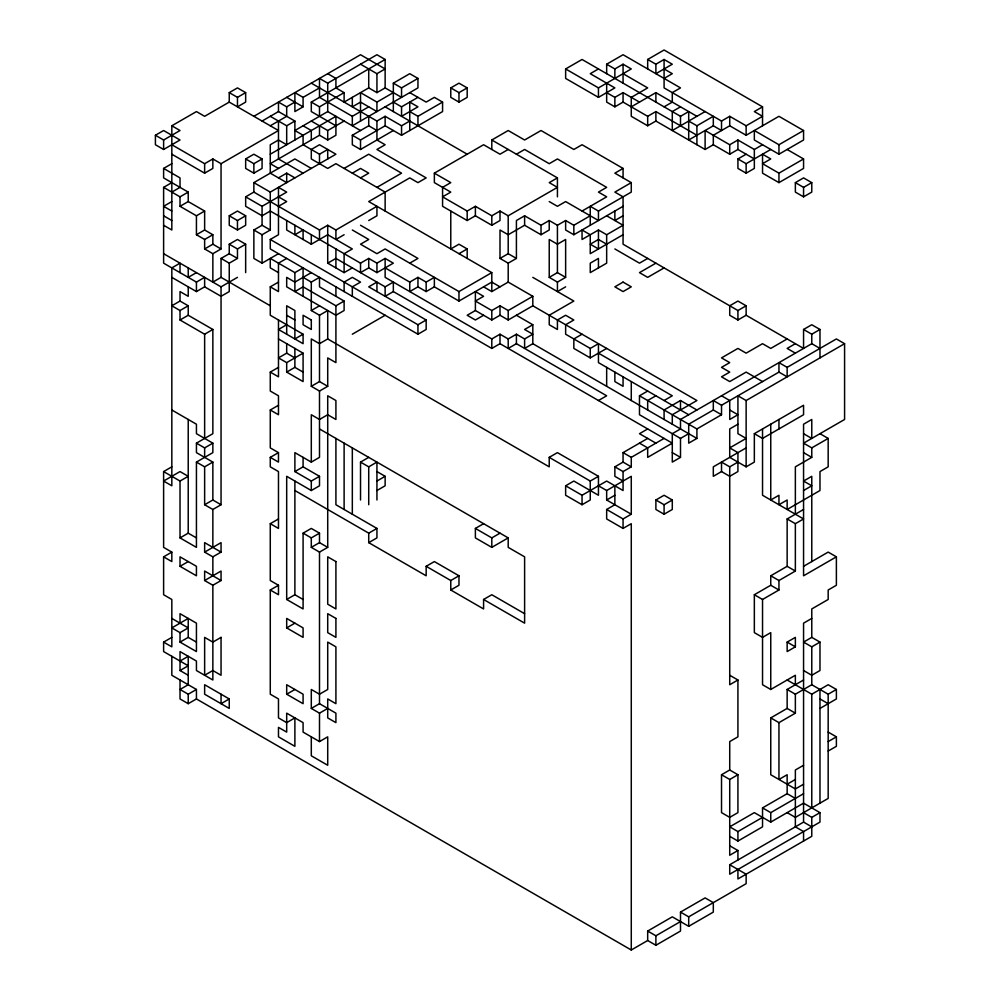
<?xml version="1.0" encoding="UTF-8"?>
<svg xmlns="http://www.w3.org/2000/svg" width="1000" height="1000" viewBox="0 0 1000 1000"><rect width="100%" height="100%" fill="white"/><g stroke="black" fill="none" stroke-linecap="round" stroke-linejoin="round"><path stroke-width="1.5" d="M155.412 135.262L163.612 130.525L180.025 140L163.612 149.475L155.412 144.738L155.412 135.262L163.612 140L180.025 130.525L171.825 125.787L171.825 230L163.612 225.263M171.825 125.787L196.438 111.575L204.638 116.312L229.25 102.1L278.475 130.525L221.05 163.688L212.85 158.95L204.638 163.688L171.825 144.738M229.25 92.625L237.463 87.9L245.662 92.625L245.662 102.1L237.463 106.838L237.463 97.362L229.25 92.625L229.25 102.1M237.463 97.362L245.662 92.625M212.85 234.737L204.638 239.475L204.638 248.95L212.85 244.213L212.85 234.737L204.638 230L204.638 211.05L188.225 201.575L188.225 192.1L163.612 177.9L163.612 168.425L171.825 163.688M253.863 116.312L360.525 54.737L385.138 68.95L376.938 73.688L360.525 64.212M262.075 121.05L278.475 111.575L294.887 121.05L294.887 140M278.475 111.575L278.475 102.1L286.688 106.838L294.887 102.1M303.087 97.362L303.087 106.838L294.887 111.575L294.887 92.638L303.087 97.362L319.5 87.9M368.725 106.838L352.325 116.312L319.5 97.362L319.5 78.425L327.713 83.162L376.938 54.737L385.138 59.475L385.138 87.9L376.938 92.638L368.725 87.9L368.725 68.95M171.825 277.362L196.438 291.575L204.638 286.837L204.638 277.362L196.438 282.1L163.612 263.163L163.612 187.362L171.825 182.625M270.275 125.787L286.688 116.312L286.688 106.838M335.913 125.787L311.3 111.575L311.3 102.1L385.138 59.475M171.825 192.1L180.025 187.362L180.025 177.9L163.612 168.425M171.825 154.213L204.638 173.162L212.85 168.425L212.85 158.95M270.275 116.312L286.688 125.787L294.887 121.05M311.3 102.1L319.5 106.838L344.113 92.638L344.113 102.1L368.725 87.9M171.825 201.575L163.612 206.312L171.825 211.05M163.612 187.362L180.025 196.838L188.225 192.1M245.662 158.95L253.863 154.213L262.075 158.95L262.075 168.425L253.863 173.162L245.662 168.425L245.662 158.95L253.863 163.688L262.075 158.95M327.713 83.162L327.713 111.575L294.887 130.525L303.087 135.262L303.087 144.738L319.5 154.213L327.713 149.475L327.713 158.95M180.025 196.838L180.025 206.312L188.225 201.575M270.275 154.213L335.913 116.312L335.913 135.262L327.713 140L319.5 135.262L319.5 125.787M393.338 111.575L393.338 83.162L409.75 73.688L417.95 78.425L417.95 87.9L352.325 125.787L352.325 116.312M319.5 135.262L270.275 163.688L278.475 168.425M311.3 121.05L327.713 130.525L344.113 121.05M360.525 121.05L360.525 92.625L376.938 102.1L393.338 92.625M393.338 83.162L401.55 87.9L417.95 78.425M180.025 206.312L196.438 215.787L204.638 211.05M368.725 258.425L368.725 267.887L376.938 272.625L393.338 263.15L385.138 258.425L376.938 263.15L368.725 258.425L360.525 263.15L270.275 211.05L262.075 215.787L245.662 206.312L245.662 196.838L253.863 192.1L253.863 182.625L294.887 158.95L311.3 168.425M278.475 177.887L286.688 173.162L294.887 177.887M393.338 130.525L360.525 149.475L352.325 144.738L352.325 135.262L368.725 125.787L368.725 116.312M311.3 83.162L376.938 121.05L385.138 116.312L401.55 125.787L409.75 121.05M393.338 102.1L401.55 106.838L417.95 97.362M196.438 215.787L196.438 234.737L204.638 230M229.25 215.787L237.463 211.05L245.662 215.787L245.662 225.263L237.463 230L229.25 225.263L229.25 215.787L237.463 220.525L245.662 215.787M253.863 182.625L270.275 192.1L335.913 154.213L319.5 144.738L311.3 149.475L311.3 158.95L327.713 168.425L335.913 163.688L385.138 192.1L385.138 211.05M360.525 149.475L360.525 140L385.138 125.787L385.138 116.312M450.775 87.9L458.975 83.162L467.188 87.9L467.188 97.362L458.975 102.1L450.775 97.362L450.775 87.9L458.975 92.625L467.188 87.9M270.275 192.1L270.275 230L262.075 225.263L262.075 206.312L286.688 192.1L278.475 187.362L278.475 234.737L270.275 239.475L270.275 248.95L417.95 334.212L426.163 329.475L426.163 320L368.725 286.837L376.938 282.1L376.938 291.575M409.75 111.575L417.95 116.312L442.575 102.1L442.575 111.575L401.55 135.262L385.138 125.787M278.475 206.312L286.688 201.575L278.475 196.838M344.113 168.425L368.725 154.213L401.55 173.162L376.938 187.362M204.638 248.95L212.85 253.688L221.05 248.95L221.05 163.688M229.25 244.213L237.463 248.95L237.463 258.425L229.25 253.688L229.25 244.213L237.463 239.475L245.662 244.213L245.662 272.625M278.475 253.688L262.075 263.163L253.863 258.425L253.863 230L262.075 225.263M352.325 173.162L360.525 168.425L368.725 173.162L360.525 177.9M196.438 272.638L188.225 277.362L188.225 267.9M270.275 305.788L221.05 277.362L221.05 258.425L229.25 253.688M237.463 248.95L245.662 244.213M253.863 230L262.075 234.737L270.275 230M221.05 258.425L229.25 263.163L237.463 258.425M598.45 68.95L590.25 73.688L614.862 87.9L598.45 97.362L565.638 78.425L565.638 68.95L582.05 59.475L680.5 116.312L688.7 111.575L688.7 140L713.312 125.787L713.312 116.312L696.912 125.787L688.7 121.05M188.225 305.788L180.025 301.05L171.825 305.788L180.025 310.525L188.225 305.788L188.225 315.262L212.85 329.475L212.85 433.688L196.438 443.162L196.438 452.638L212.85 462.1L212.85 500L204.638 504.738L204.638 466.838L212.85 462.1M221.05 277.362L212.85 282.1L212.85 253.688M163.612 253.688L221.05 286.837L237.463 277.362M253.863 192.1L319.5 230L327.713 225.263L335.913 230L376.938 206.312L376.938 215.787L368.725 220.525M606.663 73.688L606.663 64.212L623.062 54.737L680.5 87.9L672.288 92.625L672.288 102.1L664.087 106.838M180.025 310.525L180.025 320L188.225 315.262M286.688 258.425L278.475 263.163L278.475 291.575L270.275 286.837L270.275 315.262L303.087 334.212L303.087 343.688L278.475 329.475L286.688 324.738M286.688 220.525L286.688 230L311.3 244.213L327.713 234.737L352.325 248.95L344.113 253.688L344.113 272.625L327.713 263.163L327.713 225.263M557.425 196.838L557.425 177.887L549.225 182.625L557.425 187.362L508.2 215.787L500 211.05L491.8 215.787L475.387 206.312L467.188 211.05L442.575 196.838L450.775 192.1L434.363 182.625L434.363 173.162L483.587 144.738L500 154.213L508.2 149.475M491.8 149.475L491.8 140L508.2 130.525L524.612 140L541.025 130.525L573.837 149.475L582.05 144.738L623.062 168.425L623.062 177.9M606.663 64.212L614.862 68.95L623.062 64.212L631.275 68.95L598.45 87.9L565.638 68.95M344.113 234.737L335.913 239.475L335.913 230M647.675 68.95L647.675 59.475L664.087 50L762.537 106.838L762.537 125.787M270.275 286.837L278.475 282.1M278.475 272.625L270.275 267.887L270.275 258.425L294.887 272.625L303.087 267.887L303.087 296.312M655.888 64.212L664.087 59.475L672.288 64.212L655.888 73.688L655.888 64.212L647.675 59.475M180.025 320L204.638 334.212L212.85 329.475M311.3 272.625L294.887 282.1L286.688 277.362L286.688 286.837L335.913 315.262L344.113 310.525L344.113 301.05L319.5 286.837L319.5 277.362L311.3 282.1L303.087 277.362M327.713 263.163L335.913 258.425L385.138 286.837L393.338 282.1L393.338 291.575L491.8 348.425L500 343.688L672.288 443.15L647.675 457.362L647.675 447.887L639.475 443.15M516.413 154.213L524.612 149.475L549.225 163.688L557.425 158.95L606.663 187.362L598.45 192.1L606.663 196.838L582.05 211.05M606.663 92.638L614.862 97.362L623.062 92.638L639.475 102.1M606.663 83.162L606.663 102.1L614.862 106.838L623.062 102.1L647.675 116.312L655.888 111.575L696.912 135.262M664.087 78.425L672.288 73.688L664.087 68.95M344.113 272.625L352.325 267.887M631.275 106.838L655.888 92.638L696.912 116.312M368.725 267.887L360.525 272.625L360.525 263.15M311.3 282.1L311.3 310.525L319.5 305.788M434.363 173.162L450.775 182.625L442.575 187.362L442.575 206.312L467.188 220.525L475.387 215.787L491.8 225.263L500 220.525L500 211.05M311.3 310.525L319.5 315.262L327.713 310.525L327.713 338.95L549.225 466.838L549.225 457.362L557.425 452.625L598.45 476.312L598.45 495.262L573.837 481.05L565.638 485.788L565.638 495.262L582.05 504.738L590.25 500L590.25 481.05L549.225 457.362M294.887 272.625L294.887 291.575L303.087 286.837L335.913 305.788L344.113 301.05M409.75 263.15L417.95 258.425L360.525 225.263M623.062 73.688L647.675 87.9L631.275 97.362L631.275 116.312L647.675 125.787L655.888 121.05L705.113 149.475L713.312 144.738L729.725 154.213L737.925 149.475L754.338 158.95M680.5 106.838L672.288 111.575L672.288 130.525L705.113 111.575M303.087 334.212L294.887 338.95L294.887 310.525L286.688 305.788L286.688 334.212M294.887 357.9L286.688 353.162L278.475 357.9L286.688 362.625L303.087 353.162L278.475 338.95M393.338 291.575L385.138 296.312L385.138 286.837M385.138 267.887L409.75 282.1L417.95 277.362L426.163 282.1L434.363 277.362L434.363 286.837L458.975 301.05L491.8 282.1L500 286.837M458.975 253.688L467.188 248.95L467.188 258.425M524.612 215.787L516.413 220.525L516.413 258.425L508.2 263.163L500 258.425L500 230L508.2 234.737L524.612 225.263L541.025 234.737L549.225 230L549.225 220.525L541.025 225.263L524.612 215.787L524.612 225.263M311.3 736.838L311.3 755.788L327.713 765.263L327.713 736.838L319.5 741.575L303.087 732.113L303.087 722.638L286.688 713.162L286.688 732.113L278.475 727.375L278.475 736.85L294.887 746.312L294.887 717.9L286.688 722.638L278.475 717.9L278.475 698.95L270.275 694.212L270.275 590L278.475 594.738L278.475 585.262L270.275 580.525L270.275 523.688L278.475 528.425L278.475 471.575L270.275 466.838L270.275 457.362L278.475 462.1L278.475 452.638L270.275 447.9L270.275 410L278.475 414.738L278.475 395.788L270.275 391.05L270.275 372.1L278.475 367.362M327.713 338.95L319.5 343.688L311.3 338.95L311.3 386.312L319.5 391.05L327.713 386.312L327.713 357.9L335.913 362.625L335.913 305.788M434.363 286.837L426.163 291.575L417.95 286.837L409.75 291.575L409.75 282.1M623.062 168.425L614.862 173.162L631.275 182.625L631.275 192.1L598.45 211.05L590.25 206.312L590.25 225.263M286.688 362.625L286.688 372.1L294.887 367.362L303.087 372.1M352.325 334.212L385.138 315.262M664.087 59.475L664.087 87.9L721.525 121.05L729.725 116.312L746.137 125.787L762.537 116.312L754.338 111.575L762.537 106.838M500 258.425L508.2 253.688L516.413 258.425M549.225 220.525L557.425 225.263L565.638 220.525L573.837 225.263L590.25 215.787M631.275 182.625L614.862 192.1L623.062 196.838L623.062 244.213L737.925 310.525L746.137 305.788L746.137 315.262L803.562 348.425L803.562 329.475L811.775 324.738L819.975 329.475L819.975 357.887M729.725 116.312L729.725 125.787L713.312 135.262L713.312 144.738M352.325 230L368.725 239.475L360.525 244.213L376.938 253.688L385.138 248.95L458.975 291.575L491.8 272.625L491.8 291.575L508.2 282.1L532.812 296.312L532.812 305.788L696.912 400.525L672.288 414.738L672.288 424.212M221.05 580.525L204.638 571.05L204.638 580.525L221.05 571.05L221.05 580.525L212.85 585.262L212.85 680L196.438 670.525L196.438 661.05L180.025 651.575L180.025 670.525L188.225 665.788L163.612 651.575L163.612 642.113L171.825 646.85L171.825 599.475L163.612 594.738L163.612 556.838L171.825 561.575L171.825 552.112L163.612 547.375L163.612 471.575L171.825 466.838M196.438 443.162L204.638 447.9L212.85 443.162L212.85 452.638L196.438 462.1L196.438 547.375L180.025 537.9L180.025 481.05L188.225 476.312L180.025 471.575L163.612 481.05L171.825 485.788L171.825 267.9L180.025 263.163L180.025 272.638M270.275 410L278.475 405.262M311.3 386.312L319.5 381.575L327.713 386.312M270.275 239.475L417.95 324.738L426.163 320M565.638 220.525L565.638 230L573.837 234.737L623.062 206.312M705.113 149.475L705.113 130.525L729.725 144.738L737.925 140L754.338 149.475L762.537 144.738M729.725 125.787L746.137 135.262L778.95 116.312L803.562 130.525L803.562 140L778.95 154.213L754.338 140L754.338 130.525L778.95 144.738L803.562 130.525M606.663 215.787L623.062 225.263L606.663 234.737L598.45 230L582.05 239.475L582.05 230L590.25 234.737L590.25 253.688L623.062 234.737M623.062 215.787L614.862 220.525L614.862 211.05M475.387 310.525L475.387 291.575L483.587 296.312L475.387 301.05L491.8 310.525L500 305.788L500 315.262L491.8 320L475.387 310.525L467.188 315.262L475.387 320L483.587 315.262M754.338 149.475L754.338 168.425L746.137 173.162L737.925 168.425L737.925 158.95L746.137 154.213M549.225 277.362L557.425 272.625L565.638 277.362L565.638 239.475L557.425 244.213L549.225 239.475L549.225 277.362L557.425 282.1L565.638 277.362M737.925 158.95L746.137 163.688L770.75 149.475M500 305.788L508.2 310.525L532.812 296.312M270.275 457.362L278.475 452.638M500 315.262L508.2 320L532.812 305.788M565.638 286.837L557.425 291.575L557.425 282.1M385.138 258.425L385.138 277.362L491.8 338.95L500 334.212L508.2 338.95L516.413 334.212L524.612 338.95L532.812 334.212L524.612 329.475L532.812 324.738L532.812 343.688L696.912 438.413L696.912 428.95L721.525 414.738L721.525 405.262L713.312 400.525L713.312 410L688.7 424.212L688.7 443.15L696.912 438.413M778.95 173.162L803.562 158.95L803.562 168.425L778.95 182.625L762.537 173.162L762.537 154.213L770.75 158.95L762.537 163.688L778.95 173.162L778.95 182.625M204.638 504.738L212.85 509.475L221.05 504.738L221.05 286.837M647.675 258.425L639.475 263.163L614.862 248.95M180.025 537.9L188.225 533.162L196.438 537.9M319.5 391.05L319.5 457.362L311.3 462.1L294.887 452.638L294.887 471.575L303.087 466.838L319.5 476.312L319.5 485.788L311.3 490.525L286.688 476.312L286.688 599.475L303.087 608.95L303.087 533.162L311.3 528.425L319.5 533.162L319.5 542.638L311.3 547.362L311.3 537.9L319.5 533.162M598.45 400.525L606.663 395.788L516.413 343.688L508.2 348.425L508.2 338.95M655.888 263.163L639.475 272.625L647.675 277.362L664.087 267.9M795.362 182.638L803.562 177.9L811.775 182.638L811.775 192.1L803.562 196.838L795.362 192.1L795.362 182.638L803.562 187.362L811.775 182.638M163.612 556.838L171.825 552.112M532.812 343.688L524.612 348.425L524.612 338.95M294.887 471.575L311.3 481.05L319.5 476.312M180.025 566.312L196.438 575.788L196.438 566.312L180.025 556.838L180.025 566.312L188.225 561.575M204.638 552.112L221.05 542.638L221.05 552.112L212.85 556.838L204.638 552.112L204.638 542.638L221.05 552.112M360.525 500L360.525 462.1L368.725 457.362M582.05 334.212L573.837 338.95L573.837 348.425L590.25 357.887L606.663 348.425M270.275 523.688L278.475 518.95M360.525 462.1L368.725 466.838L376.938 462.1L376.938 500M532.812 277.362L573.837 301.05L549.225 315.262L549.225 324.738L557.425 329.475L557.425 320L565.638 315.262L573.837 320L565.638 324.738L565.638 334.212L590.25 348.425L598.45 343.688L598.45 362.625L688.7 414.738M376.938 481.05L385.138 476.312L385.138 485.788L376.938 490.525M163.612 642.113L171.825 637.375M180.025 632.638L180.025 642.113L188.225 637.375L188.225 618.425L171.825 627.9L180.025 632.638L188.225 627.9L171.825 618.425M311.3 547.362L319.5 552.1L327.713 547.362L327.713 395.788L335.913 400.525L335.913 419.475L327.713 414.738L319.5 419.475L311.3 414.738L311.3 462.1M270.275 590L278.475 585.262M368.725 533.162L376.938 528.425L376.938 537.9L368.725 542.638L368.725 533.162L294.887 490.525M746.137 305.788L737.925 301.05L729.725 305.788L729.725 315.262L737.925 320L746.137 315.262M180.025 661.05L188.225 656.312L188.225 684.737L180.025 689.475L188.225 694.212L196.438 689.475L196.438 698.95L631.275 950L647.675 940.525L655.888 945.263L680.5 931.05L680.5 912.1L705.113 897.9L713.312 902.638L713.312 912.1L688.7 926.312L672.288 916.838L647.675 931.05L647.675 940.525M286.688 599.475L294.887 594.738L303.087 599.475M688.7 433.688L680.5 438.413L639.475 414.738L639.475 395.788L647.675 391.05M655.888 395.788L647.675 400.525L647.675 410M664.087 400.525L672.288 395.788L598.45 353.15M286.688 627.9L303.087 637.375L303.087 627.9L286.688 618.425L286.688 627.9L294.887 623.162M696.912 410L680.5 400.525L664.087 410L664.087 419.475M787.15 338.95L770.75 348.425L762.537 343.688L746.137 353.15L737.925 348.425L721.525 357.887L729.725 362.625L721.525 367.362L729.725 372.1L721.525 376.838L729.725 381.575L746.137 372.1L762.537 381.575M368.725 542.638L426.163 575.788L426.163 566.312L450.775 580.525L450.775 590L483.587 608.95L483.587 599.475L524.612 623.162L524.612 556.838L508.2 547.362L508.2 537.888L491.8 547.362L475.387 537.9L475.387 528.425L483.587 523.688M647.675 428.95L639.475 433.688L655.888 443.15M795.362 343.688L787.15 348.425L795.362 353.15M803.562 329.475L811.775 334.212L819.975 329.475M180.025 680L180.025 698.95L188.225 703.688L196.438 698.95M426.163 566.312L434.363 561.575L458.975 575.788L458.975 585.262L450.775 590M623.062 452.625L631.275 457.362L631.275 466.838L623.062 462.1L623.062 452.625L647.675 438.425M819.975 348.425L811.775 343.688L680.5 419.475L680.5 428.95L672.288 433.688L672.288 462.1L680.5 457.362L680.5 438.413M475.387 528.425L491.8 537.9L500 533.162M590.25 481.05L598.45 476.312M623.062 481.05L614.862 476.312L614.862 466.838L623.062 462.1M631.275 457.362L664.087 438.413M721.525 405.262L778.95 372.1L787.15 376.838L787.15 367.362L778.95 362.625L778.95 372.1M787.15 367.362L836.388 338.95L844.587 343.688L844.587 419.475L803.562 443.162L811.775 447.887L828.175 438.425L828.175 466.838L819.975 471.575L819.975 490.525L787.15 509.475L787.15 500L778.95 504.738L778.95 495.262L770.75 500L770.75 424.212M229.25 698.95L204.638 684.737L204.638 694.212L229.25 708.425L229.25 698.95L221.05 703.688L221.05 694.212M565.638 485.788L582.05 495.262L606.663 481.05L623.062 490.525L623.062 471.575L631.275 466.838M746.137 447.887L713.312 466.838L713.312 476.312L721.525 471.575L729.725 476.312L737.925 471.575L737.925 452.625L729.725 447.887L746.137 438.425L737.925 433.688L737.925 395.788L746.137 400.525L844.587 343.688M450.775 580.525L458.975 575.788M631.275 514.212L606.663 500L606.663 490.525L631.275 476.312L631.275 514.212L623.062 518.95L606.663 509.475L606.663 518.95L623.062 528.413L631.275 523.688L631.275 950M606.663 500L614.862 495.262M737.925 424.212L729.725 428.95L729.725 457.362L746.137 466.838L754.338 462.1L754.338 433.688L803.562 405.262L803.562 414.738L762.537 438.425L754.338 433.688M606.663 509.475L614.862 504.738L614.862 485.788M286.688 694.212L303.087 703.688L303.087 694.212L286.688 684.737L286.688 694.212L294.887 689.475M483.587 599.475L491.8 594.738L524.612 613.688M655.888 500L664.087 495.262L672.288 500L672.288 509.475L664.087 514.212L655.888 509.475L655.888 500L664.087 504.738L672.288 500M311.3 708.425L319.5 703.688L335.913 713.162L335.913 722.638L327.713 717.9L327.713 698.95L335.913 703.688L335.913 646.838L327.713 642.1L327.713 689.475L319.5 694.212L311.3 689.475L311.3 708.425L319.5 713.162L327.713 708.425M721.525 471.575L721.525 462.1L729.725 466.838L737.925 462.1M811.775 447.887L811.775 457.362L795.362 466.838L795.362 514.212M803.562 490.525L811.775 485.788L803.562 481.05L811.775 476.312L811.775 561.575M762.537 428.95L762.537 495.262L803.562 518.95L795.362 523.688L795.362 571.05L778.95 580.525L778.95 590L762.537 599.475L762.537 684.737L770.75 689.475L770.75 632.625L762.537 637.362L754.338 632.625L754.338 594.738L770.75 585.262L770.75 575.788L787.15 566.312L787.15 518.95L803.562 509.475M803.562 566.312L828.175 552.1L836.388 556.838L836.388 585.262L828.175 590L828.175 599.475L811.775 608.95L811.775 637.362L803.562 642.1L811.775 646.838L819.975 642.1L819.975 670.525L811.775 675.263L803.562 670.525M836.388 556.838L803.562 575.788L803.562 424.212L811.775 419.475L811.775 438.425L803.562 433.688M811.775 618.425L803.562 623.162L803.562 822.1L729.725 864.737L729.725 874.212L819.975 822.1L819.975 812.638L803.562 803.162L770.75 822.1L754.338 812.638L729.725 826.838L737.925 831.575L762.537 817.375M787.15 642.1L795.362 637.362L795.362 646.838L787.15 651.575L787.15 642.1L795.362 646.838M729.725 770L721.525 774.737L721.525 812.638L729.725 817.362L737.925 812.638L737.925 774.737L729.725 770L729.725 741.575L737.925 736.838L737.925 680L729.725 684.737L729.725 466.838M770.75 689.475L795.362 675.263L795.362 684.737M803.562 784.212L795.362 788.95L770.75 774.737L770.75 717.9L787.15 708.425L787.15 689.475L803.562 680M787.15 689.475L795.362 694.212L811.775 684.737L811.775 646.838M787.15 680L811.775 694.212L828.175 684.737L836.388 689.475L836.388 698.95L819.975 708.425M770.75 717.9L778.95 722.638L795.362 713.162L795.362 694.212M811.775 684.737L828.175 694.212L836.388 689.475M721.525 774.737L729.725 779.475L737.925 774.737M828.175 741.575L836.388 736.838L836.388 746.312L828.175 751.05M803.562 765.263L795.362 770L795.362 826.838L803.562 831.575L803.562 841.05M787.15 784.212L795.362 779.475M729.725 836.312L737.925 841.05L762.537 826.838L762.537 807.9L787.15 793.688L795.362 798.425M762.537 807.9L770.75 812.638L803.562 793.688M737.925 860L737.925 850.525L729.725 855.263L729.725 779.475M803.562 812.638L811.775 817.375L819.975 812.638M647.675 931.05L655.888 935.788L680.5 921.575M680.5 912.1L688.7 916.838L746.137 883.688L746.137 874.212L729.725 864.737M787.15 149.475L803.562 158.95M713.312 125.787L721.525 130.525L721.525 121.05M442.575 102.1L434.363 97.362L426.163 102.1L409.75 92.625M491.8 140L557.425 177.887M385.138 87.9L401.55 97.362L401.55 87.9M327.713 73.688L335.913 78.425L335.913 87.9L344.113 92.638M385.138 106.838L467.188 154.213M549.225 201.575L557.425 206.312L565.638 201.575L598.45 220.525L598.45 211.05M606.663 244.213L598.45 239.475L590.25 244.213L598.45 248.95L598.45 230M368.725 125.787L376.938 130.525M327.713 111.575L360.525 130.525M286.688 97.362L303.087 106.838M352.325 135.262L360.525 140M303.087 125.787L311.3 130.525L311.3 140M819.975 433.688L828.175 438.425M467.188 248.95L458.975 244.213L450.775 248.95L450.775 211.05M721.525 395.788L729.725 400.525L729.725 419.475L737.925 414.738L729.725 410M491.8 272.625L368.725 201.575L409.75 177.9L417.95 182.638L426.163 177.9L376.938 149.475L385.138 144.738L376.938 140L376.938 121.05M803.562 452.625L811.775 457.362M303.087 173.162L278.475 158.95L278.475 121.05M713.312 410L721.525 414.738M483.587 286.837L491.8 291.575M516.413 315.262L532.812 324.738M639.475 395.788L696.912 428.95M245.662 196.838L262.075 206.312M672.288 452.625L680.5 457.362M787.15 518.95L795.362 523.688M614.862 466.838L623.062 471.575M787.15 566.312L795.362 571.05M163.612 215.787L171.825 220.525M196.438 234.737L204.638 239.475M212.85 244.213L221.05 248.95M770.75 575.788L778.95 580.525M598.45 485.788L606.663 490.525M770.75 585.262L778.95 590M286.688 315.262L294.887 320M754.338 594.738L762.537 599.475M204.638 286.837L221.05 296.312L229.25 291.575L229.25 263.163M811.775 637.362L819.975 642.1M286.688 372.1L303.087 381.575L303.087 353.162M270.275 372.1L278.475 376.838L278.475 320M819.975 698.95L828.175 703.688M319.5 428.95L508.2 537.888M376.938 471.575L385.138 476.312M729.725 675.263L737.925 680M787.15 708.425L795.362 713.162M828.175 732.1L836.388 736.838M171.825 410L196.438 424.212L196.438 433.688L212.85 443.162M376.938 528.425L335.913 504.738L335.913 438.425M196.438 462.1L204.638 466.838M303.087 533.162L311.3 537.9M319.5 542.638L327.713 547.362M787.15 812.638L795.362 817.375L828.175 798.425L828.175 694.212M803.562 822.1L811.775 826.838M163.612 471.575L180.025 481.05M212.85 500L221.05 504.738M729.725 845.788L737.925 850.525M204.638 580.525L212.85 585.262M188.225 637.375L196.438 642.113M180.025 642.113L196.438 651.575L196.438 623.162L180.025 613.688L180.025 623.162M180.025 670.525L188.225 675.263M196.438 689.475L171.825 675.263L171.825 656.312M819.975 689.475L819.975 803.162M811.775 334.212L811.775 343.688M811.775 694.212L811.775 807.9M811.775 817.375L811.775 836.312L737.925 878.95L737.925 869.475M803.562 187.362L803.562 196.838M787.15 793.688L787.15 774.737L778.95 779.475L778.95 722.638M778.95 144.738L778.95 154.213M778.95 419.475L778.95 428.95M770.75 812.638L770.75 822.1M746.137 125.787L746.137 135.262M746.137 163.688L746.137 173.162M746.137 400.525L746.137 466.838M737.925 140L737.925 149.475M737.925 310.525L737.925 320M737.925 831.575L737.925 841.05M729.725 144.738L729.725 154.213M696.912 125.787L696.912 144.738M688.7 916.838L688.7 926.312M680.5 116.312L680.5 125.787M680.5 400.525L680.5 410M664.087 504.738L664.087 514.212M655.888 92.638L655.888 102.1M655.888 111.575L655.888 121.05M655.888 935.788L655.888 945.263M647.675 116.312L647.675 125.787M631.275 381.575L631.275 400.525M623.062 64.212L623.062 83.162M623.062 92.638L623.062 102.1M623.062 376.838L623.062 386.312L614.862 381.575L614.862 372.1M623.062 518.95L623.062 528.413M614.862 68.95L614.862 78.425M614.862 97.362L614.862 106.838M606.663 234.737L606.663 263.163L590.25 272.625L590.25 263.163L598.45 258.425L598.45 267.9M606.663 367.362L606.663 386.312M598.45 87.9L598.45 97.362M590.25 348.425L590.25 357.887M582.05 495.262L582.05 504.738M573.837 225.263L573.837 234.737M557.425 225.263L557.425 272.625M541.025 225.263L541.025 234.737M516.413 334.212L516.413 343.688M508.2 215.787L508.2 253.688M508.2 263.163L508.2 282.1M508.2 310.525L508.2 320M500 334.212L500 343.688M491.8 215.787L491.8 225.263M491.8 310.525L491.8 320M491.8 338.95L491.8 348.425M491.8 537.9L491.8 547.362M475.387 206.312L475.387 215.787M467.188 211.05L467.188 220.525M458.975 92.625L458.975 102.1M458.975 291.575L458.975 301.05M426.163 282.1L426.163 291.575M417.95 116.312L417.95 125.787M417.95 277.362L417.95 286.837M417.95 324.738L417.95 334.212M409.75 130.525L409.75 102.1L417.95 106.838L401.55 116.312L401.55 106.838M401.55 125.787L401.55 135.262M376.938 73.688L376.938 92.638M376.938 102.1L376.938 111.575L360.525 102.1L352.325 106.838L352.325 97.362M376.938 263.15L376.938 272.625M368.725 466.838L368.725 504.738M352.325 296.312L352.325 286.837L360.525 282.1L352.325 277.362L344.113 282.1L344.113 291.575M352.325 447.9L352.325 514.212M344.113 443.162L344.113 509.475M335.913 248.95L335.913 267.887M335.913 286.837L335.913 296.312M327.713 130.525L327.713 140M319.5 106.838L319.5 116.312M319.5 154.213L319.5 163.688M319.5 230L319.5 239.475M319.5 315.262L319.5 381.575M319.5 552.1L319.5 703.688M319.5 713.162L319.5 741.575M311.3 234.737L311.3 244.213M311.3 481.05L311.3 490.525M303.087 239.475L303.087 230L294.887 234.737L294.887 225.263M303.087 457.362L303.087 466.838M294.887 348.425L294.887 367.362M294.887 481.05L294.887 594.738M286.688 125.787L286.688 144.738L278.475 140L270.275 144.738L270.275 173.162L286.688 182.625L286.688 173.162M286.688 343.688L286.688 353.162M262.075 234.737L262.075 263.163M253.863 163.688L253.863 173.162M237.463 220.525L237.463 230M212.85 509.475L212.85 547.375M212.85 556.838L212.85 575.788M204.638 163.688L204.638 173.162M204.638 334.212L204.638 438.425M204.638 447.9L204.638 457.375M196.438 282.1L196.438 291.575M188.225 286.837L188.225 296.312L180.025 291.575L180.025 301.05M188.225 419.475L188.225 533.162M188.225 694.212L188.225 703.688M163.612 140L163.612 149.475M623.062 282.1L614.862 286.837L623.062 291.575L631.275 286.837L623.062 282.1M221.05 637.375L212.85 642.113L204.638 637.375L204.638 675.263L212.85 670.525L221.05 675.263L221.05 637.375M311.3 320L303.087 315.262L303.087 324.738L311.3 329.475L311.3 320M335.913 561.575L327.713 556.838L327.713 604.212L335.913 608.95L335.913 561.575M335.913 618.425L327.713 613.688L327.713 632.638L335.913 637.375L335.913 618.425"/></g></svg>
